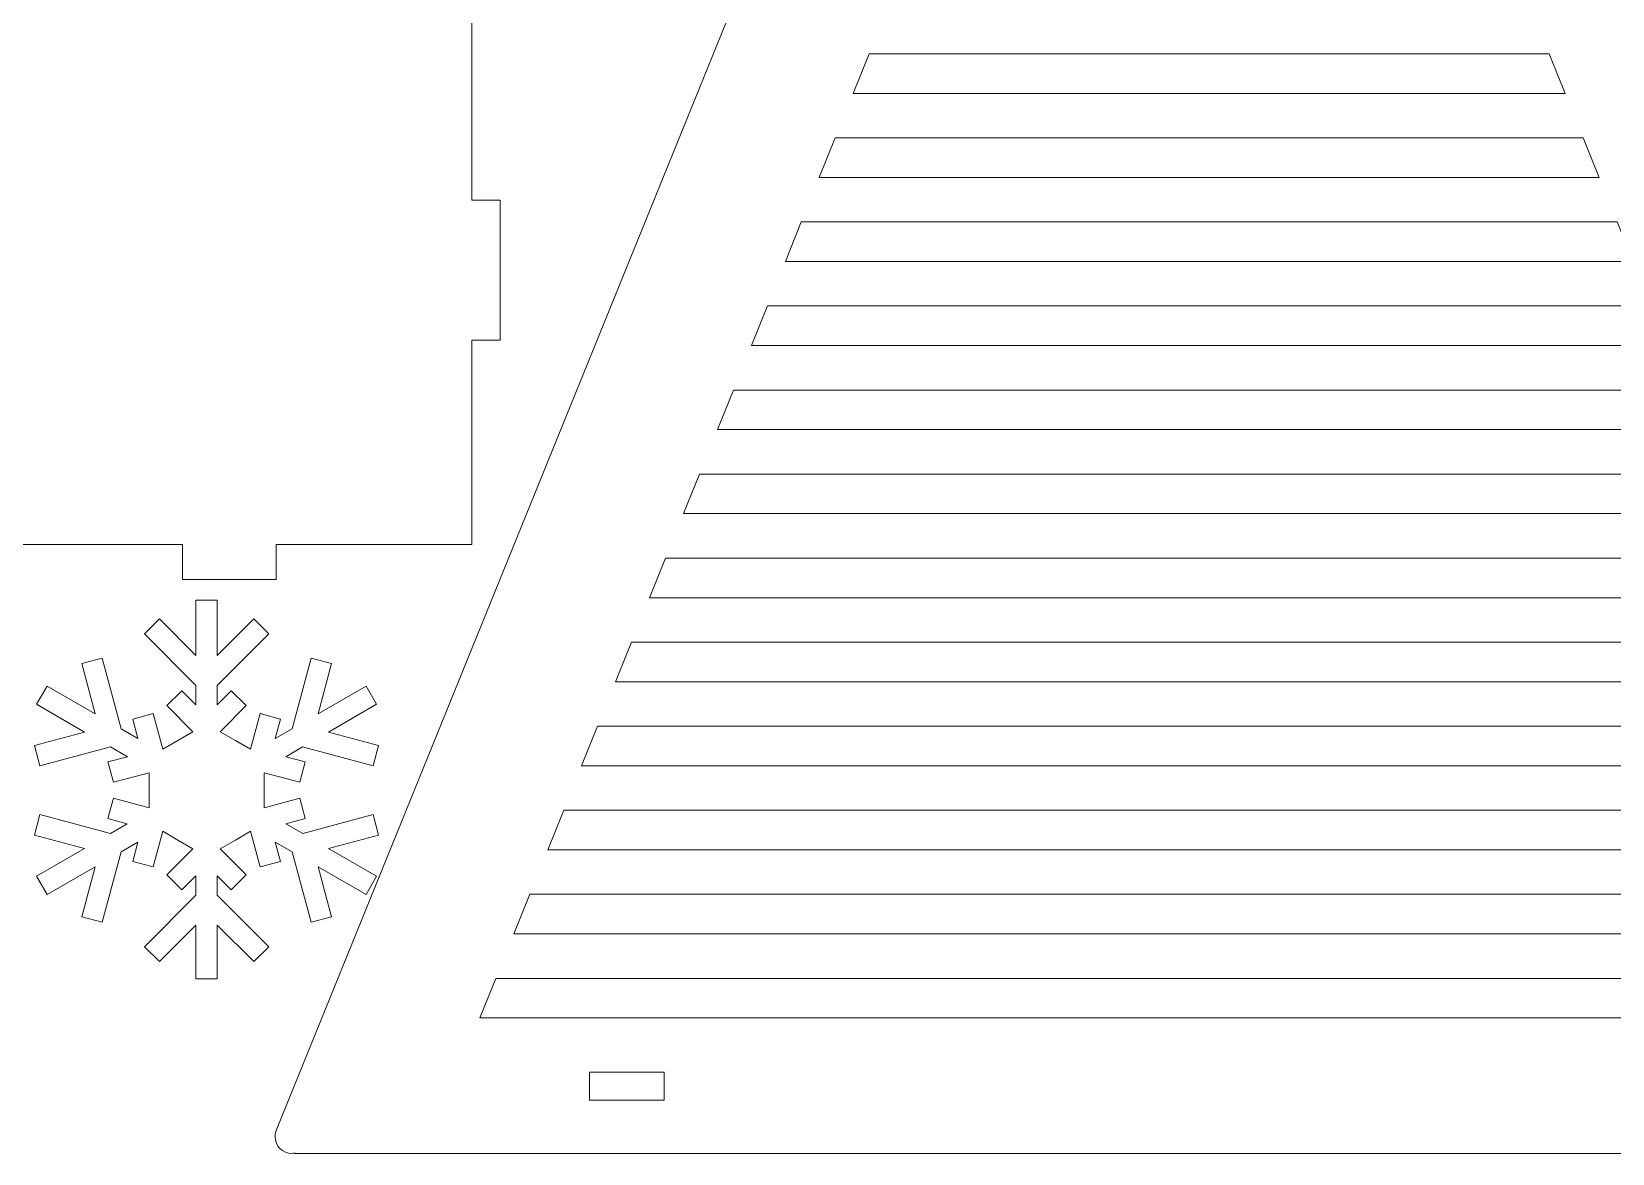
# Model space of a CAD drawing. Header units: centimetres. Extents: x -40.8 to 37.5, y -15.1 to 17.5.
# Drawn here: x -7.97 to 14.58, y -15.06 to 0.95 of the extents above; entities that cross this region are included whole.
import ezdxf

# ---------------------------------------------------------------- set-up
doc = ezdxf.new("R2010")
doc.units = ezdxf.units.CM
doc.header["$MEASUREMENT"] = 0
doc.layers.add('layer 1', color=7, linetype='Continuous')

msp = doc.modelspace()

# ---------------------------------------------------------------- linework, layer by layer
at = {"layer": 'layer 1', "lineweight": 9}
for points, knots in [([(-1.68893, 16.97255), (-1.68893, 16.97255), (-1.68893, 14.07597), (-1.68893, 14.07597), (-1.68893, 14.07597), (-1.68893, 14.07597), (-1.28893, 14.07597), (-1.28893, 14.07597), (-1.28893, 14.07597), (-1.28893, 14.07597), (-1.28893, 12.07597), (-1.28893, 12.07597), (-1.28893, 12.07597), (-1.28893, 12.07597), (-1.68893, 12.07597), (-1.68893, 12.07597), (-1.68893, 12.07597), (-1.68893, 12.07597), (-1.68893, 8.89834), (-1.68893, 8.89834), (-1.68893, 8.89834), (-1.68893, 8.89834), (-1.28893, 8.89834), (-1.28893, 8.89834), (-1.28893, 8.89834), (-1.28893, 8.23167), (-1.28893, 7.56501), (-1.28893, 6.89834), (-1.28893, 6.89834), (-1.28893, 6.89834), (-1.68893, 6.89834), (-1.68893, 6.89834), (-1.68893, 6.89834), (-1.68893, 6.89834), (-1.68893, 3.72073), (-1.68893, 3.72073), (-1.68893, 3.72073), (-1.68893, 3.72073), (-1.28893, 3.72073), (-1.28893, 3.72073), (-1.28893, 3.72073), (-1.28893, 3.05406), (-1.28893, 2.38739), (-1.28893, 1.72073), (-1.28893, 1.72073), (-1.28893, 1.72073), (-1.68893, 1.72073), (-1.68893, 1.72073), (-1.68893, 1.72073), (-1.68893, 1.72073), (-1.68893, -1.4569), (-1.68893, -1.4569), (-1.68893, -1.4569), (-1.68893, -1.4569), (-1.28893, -1.4569), (-1.28893, -1.4569), (-1.28893, -1.4569), (-1.28893, -1.4569), (-1.28893, -3.4569), (-1.28893, -3.4569), (-1.28893, -3.4569), (-1.28893, -3.4569), (-1.68893, -3.4569), (-1.68893, -3.4569), (-1.68893, -3.4569), (-1.68893, -3.4569), (-1.68893, -6.36915), (-1.68893, -6.36915), (-1.68893, -6.36915), (-1.68893, -6.36915), (-4.48227, -6.36915), (-4.48227, -6.36915), (-4.48227, -6.36915), (-4.48227, -6.36915), (-4.48227, -6.87014), (-4.48227, -6.87014), (-4.48227, -6.87014), (-4.48227, -6.87014), (-5.8156, -6.87014), (-5.8156, -6.87014), (-5.8156, -6.87014), (-5.8156, -6.87014), (-5.8156, -6.36915), (-5.8156, -6.36915), (-5.8156, -6.36915), (-5.8156, -6.36915), (-9.56227, -6.36915), (-9.56227, -6.36915), (-9.56227, -6.36915), (-9.56227, -6.36915), (-9.56227, -6.87014), (-9.56227, -6.87014), (-9.56227, -6.87014), (-9.56227, -6.87014), (-10.8956, -6.87014), (-10.8956, -6.87014), (-10.8956, -6.87014), (-10.8956, -6.87014), (-10.8956, -6.36915), (-10.8956, -6.36915), (-10.8956, -6.36915), (-10.8956, -6.36915), (-13.68893, -6.36915), (-13.68893, -6.36915), (-13.68893, -6.36915), (-13.68893, -6.36915), (-13.68893, -3.02422), (-13.68893, -3.02422), (-13.68893, -3.02422), (-13.68893, -3.02422), (-14.09421, -3.02422), (-14.09421, -3.02422), (-14.09421, -3.02422), (-14.3626, -3.01895), (-14.58032, -2.83202), (-14.58032, -2.55534), (-14.58032, -2.55534), (-14.58032, -2.29426), (-14.36287, -2.08262), (-14.0946, -2.08262), (-14.0946, -2.08262), (-14.0946, -2.08262), (-14.09421, -2.08262), (-14.09421, -2.08262), (-14.09421, -2.08262), (-14.09421, -2.08262), (-14.09421, -2.49089), (-14.09421, -2.49089), (-14.09421, -2.49089), (-14.09421, -2.49089), (-13.68893, -2.49089), (-13.68893, -2.49089), (-13.68893, -2.49089), (-13.68893, -2.49089), (-13.68893, 13.61394), (-13.68893, 13.61394), (-13.68893, 13.61394), (-13.68893, 13.61394), (-14.09421, 13.61394), (-14.09421, 13.61394), (-14.09421, 13.61394), (-14.3626, 13.61921), (-14.58032, 13.80614), (-14.58032, 14.08282), (-14.58032, 14.08282), (-14.58032, 14.3439), (-14.36287, 14.55554), (-14.0946, 14.55554), (-14.0946, 14.55554), (-14.0946, 14.55554), (-14.09421, 14.55554), (-14.09421, 14.55554), (-14.09421, 14.55554), (-14.09421, 14.55554), (-14.09421, 14.14727), (-14.09421, 14.14727), (-14.09421, 14.14727), (-14.09421, 14.14727), (-13.68893, 14.14727), (-13.68893, 14.14727), (-13.68893, 14.14727), (-13.68893, 14.14727), (-13.68893, 16.97255), (-13.68893, 16.97255), (-13.68893, 16.97255), (-13.68893, 16.97255), (-10.8956, 16.97255), (-10.8956, 16.97255), (-10.8956, 16.97255), (-10.8956, 16.97255), (-10.8956, 17.48921), (-10.8956, 17.48921), (-10.8956, 17.48921), (-10.8956, 17.48921), (-9.56227, 17.48921), (-9.56227, 17.48921), (-9.56227, 17.48921), (-9.56227, 17.48921), (-9.56227, 16.97255), (-9.56227, 16.97255), (-9.56227, 16.97255), (-9.56227, 16.97255), (-5.8156, 16.97255), (-5.8156, 16.97255), (-5.8156, 16.97255), (-5.8156, 16.97255), (-5.8156, 17.48921), (-5.8156, 17.48921), (-5.8156, 17.48921), (-5.8156, 17.48921), (-4.48227, 17.48921), (-4.48227, 17.48921), (-4.48227, 17.48921), (-4.48227, 17.48921), (-4.48227, 16.97255), (-4.48227, 16.97255), (-4.48227, 16.97255), (-4.48227, 16.97255), (-1.68893, 16.97255), (-1.68893, 16.97255)], [0, 0, 0, 0, 0.01960784, 0.01960784, 0.01960784, 0.01960784, 0.03921569, 0.03921569, 0.03921569, 0.03921569, 0.05882353, 0.05882353, 0.05882353, 0.05882353, 0.07843137, 0.07843137, 0.07843137, 0.07843137, 0.09803922, 0.09803922, 0.09803922, 0.09803922, 0.11764706, 0.11764706, 0.11764706, 0.11764706, 0.1372549, 0.1372549, 0.1372549, 0.1372549, 0.15686275, 0.15686275, 0.15686275, 0.15686275, 0.17647059, 0.17647059, 0.17647059, 0.17647059, 0.19607843, 0.19607843, 0.19607843, 0.19607843, 0.21568627, 0.21568627, 0.21568627, 0.21568627, 0.23529412, 0.23529412, 0.23529412, 0.23529412, 0.25490196, 0.25490196, 0.25490196, 0.25490196, 0.2745098, 0.2745098, 0.2745098, 0.2745098, 0.29411765, 0.29411765, 0.29411765, 0.29411765, 0.31372549, 0.31372549, 0.31372549, 0.31372549, 0.33333333, 0.33333333, 0.33333333, 0.33333333, 0.35294118, 0.35294118, 0.35294118, 0.35294118, 0.37254902, 0.37254902, 0.37254902, 0.37254902, 0.39215686, 0.39215686, 0.39215686, 0.39215686, 0.41176471, 0.41176471, 0.41176471, 0.41176471, 0.43137255, 0.43137255, 0.43137255, 0.43137255, 0.45098039, 0.45098039, 0.45098039, 0.45098039, 0.47058824, 0.47058824, 0.47058824, 0.47058824, 0.49019608, 0.49019608, 0.49019608, 0.49019608, 0.50980392, 0.50980392, 0.50980392, 0.50980392, 0.52941176, 0.52941176, 0.52941176, 0.52941176, 0.54901961, 0.54901961, 0.54901961, 0.54901961, 0.56862745, 0.56862745, 0.56862745, 0.56862745, 0.58823529, 0.58823529, 0.58823529, 0.58823529, 0.60784314, 0.60784314, 0.60784314, 0.60784314, 0.62745098, 0.62745098, 0.62745098, 0.62745098, 0.64705882, 0.64705882, 0.64705882, 0.64705882, 0.66666667, 0.66666667, 0.66666667, 0.66666667, 0.68627451, 0.68627451, 0.68627451, 0.68627451, 0.70588235, 0.70588235, 0.70588235, 0.70588235, 0.7254902, 0.7254902, 0.7254902, 0.7254902, 0.74509804, 0.74509804, 0.74509804, 0.74509804, 0.76470588, 0.76470588, 0.76470588, 0.76470588, 0.78431373, 0.78431373, 0.78431373, 0.78431373, 0.80392157, 0.80392157, 0.80392157, 0.80392157, 0.82352941, 0.82352941, 0.82352941, 0.82352941, 0.84313725, 0.84313725, 0.84313725, 0.84313725, 0.8627451, 0.8627451, 0.8627451, 0.8627451, 0.88235294, 0.88235294, 0.88235294, 0.88235294, 0.90196078, 0.90196078, 0.90196078, 0.90196078, 0.92156863, 0.92156863, 0.92156863, 0.92156863, 0.94117647, 0.94117647, 0.94117647, 0.94117647, 0.96078431, 0.96078431, 0.96078431, 0.96078431, 1, 1, 1, 1]), ([(-4.47041, -14.70945), (-4.47041, -14.70945), (7.45045, 14.66643), (7.45045, 14.66643), (7.45045, 14.66643), (7.67459, 15.21879), (8.22295, 15.61554), (8.83674, 15.60859), (8.83674, 15.60859), (9.45054, 15.61554), (9.99889, 15.21878), (10.22304, 14.66643), (10.22304, 14.66643), (10.22304, 14.66643), (22.14816, -14.71997), (22.14816, -14.71997), (22.14816, -14.71997), (22.14816, -14.71997), (22.14737, -14.72037), (22.14737, -14.72037), (22.14737, -14.72037), (22.16133, -14.75054), (22.16911, -14.78411), (22.16911, -14.81947), (22.16911, -14.81947), (22.16911, -14.95099), (22.06158, -15.05761), (21.92892, -15.05761), (21.92892, -15.05761), (21.92497, -15.05761), (21.92104, -15.05751), (21.91714, -15.05733), (21.91714, -15.05733), (21.91714, -15.05733), (21.9172, -15.05803), (21.9172, -15.05803), (21.9172, -15.05803), (21.9172, -15.05803), (-4.21213, -15.05803), (-4.21213, -15.05803), (-4.21213, -15.05803), (-4.21213, -15.05803), (-4.21431, -15.05378), (-4.21431, -15.05378), (-4.21431, -15.05378), (-4.22829, -15.05629), (-4.24268, -15.05761), (-4.25738, -15.05761), (-4.25738, -15.05761), (-4.39002, -15.05761), (-4.49755, -14.95099), (-4.49755, -14.81947), (-4.49755, -14.81947), (-4.49755, -14.77978), (-4.48775, -14.74235), (-4.47041, -14.70945)], [0, 0, 0, 0, 0.06666667, 0.06666667, 0.06666667, 0.06666667, 0.13333333, 0.13333333, 0.13333333, 0.13333333, 0.2, 0.2, 0.2, 0.2, 0.26666667, 0.26666667, 0.26666667, 0.26666667, 0.33333333, 0.33333333, 0.33333333, 0.33333333, 0.4, 0.4, 0.4, 0.4, 0.46666667, 0.46666667, 0.46666667, 0.46666667, 0.53333333, 0.53333333, 0.53333333, 0.53333333, 0.6, 0.6, 0.6, 0.6, 0.66666667, 0.66666667, 0.66666667, 0.66666667, 0.73333333, 0.73333333, 0.73333333, 0.73333333, 0.8, 0.8, 0.8, 0.8, 0.86666667, 0.86666667, 0.86666667, 0.86666667, 1, 1, 1, 1]), ([(3.97632, 0.62898), (3.97632, 0.62898), (13.67371, 0.62898), (13.67371, 0.62898), (13.67371, 0.62898), (13.67371, 0.62898), (13.90163, 0.06454), (13.90163, 0.06454), (13.90163, 0.06454), (13.90163, 0.06454), (3.7484, 0.06454), (3.7484, 0.06454), (3.7484, 0.06454), (3.7484, 0.06454), (3.97632, 0.62898), (3.97632, 0.62898)], [0, 0, 0, 0, 0.2, 0.2, 0.2, 0.2, 0.4, 0.4, 0.4, 0.4, 0.6, 0.6, 0.6, 0.6, 1, 1, 1, 1]), ([(3.49215, -0.57009), (3.49215, -0.57009), (14.15788, -0.57009), (14.15788, -0.57009), (14.15788, -0.57009), (14.15788, -0.57009), (14.3858, -1.13453), (14.3858, -1.13453), (14.3858, -1.13453), (14.3858, -1.13453), (3.26423, -1.13453), (3.26423, -1.13453), (3.26423, -1.13453), (3.26423, -1.13453), (3.49215, -0.57009), (3.49215, -0.57009)], [0, 0, 0, 0, 0.2, 0.2, 0.2, 0.2, 0.4, 0.4, 0.4, 0.4, 0.6, 0.6, 0.6, 0.6, 1, 1, 1, 1]), ([(3.00797, -1.76915), (3.00797, -1.76915), (14.64207, -1.76915), (14.64207, -1.76915), (14.64207, -1.76915), (14.64207, -1.76915), (14.86999, -2.33359), (14.86999, -2.33359), (14.86999, -2.33359), (14.86999, -2.33359), (2.78005, -2.33359), (2.78005, -2.33359), (2.78005, -2.33359), (2.78005, -2.33359), (3.00797, -1.76915), (3.00797, -1.76915)], [0, 0, 0, 0, 0.2, 0.2, 0.2, 0.2, 0.4, 0.4, 0.4, 0.4, 0.6, 0.6, 0.6, 0.6, 1, 1, 1, 1]), ([(2.52379, -2.96822), (2.52379, -2.96822), (15.12624, -2.96822), (15.12624, -2.96822), (15.12624, -2.96822), (15.12624, -2.96822), (15.35416, -3.53266), (15.35416, -3.53266), (15.35416, -3.53266), (15.35416, -3.53266), (2.29587, -3.53266), (2.29587, -3.53266), (2.29587, -3.53266), (2.29587, -3.53266), (2.52379, -2.96822), (2.52379, -2.96822)], [0, 0, 0, 0, 0.2, 0.2, 0.2, 0.2, 0.4, 0.4, 0.4, 0.4, 0.6, 0.6, 0.6, 0.6, 1, 1, 1, 1]), ([(2.03961, -4.1673), (2.03961, -4.1673), (15.61043, -4.1673), (15.61043, -4.1673), (15.61043, -4.1673), (15.61043, -4.1673), (15.83835, -4.73174), (15.83835, -4.73174), (15.83835, -4.73174), (15.83835, -4.73174), (1.81169, -4.73174), (1.81169, -4.73174), (1.81169, -4.73174), (1.81169, -4.73174), (2.03961, -4.1673), (2.03961, -4.1673)], [0, 0, 0, 0, 0.2, 0.2, 0.2, 0.2, 0.4, 0.4, 0.4, 0.4, 0.6, 0.6, 0.6, 0.6, 1, 1, 1, 1]), ([(1.55543, -5.36637), (1.55543, -5.36637), (16.0946, -5.36637), (16.0946, -5.36637), (16.0946, -5.36637), (16.0946, -5.36637), (16.32252, -5.93081), (16.32252, -5.93081), (16.32252, -5.93081), (16.32252, -5.93081), (1.32751, -5.93081), (1.32751, -5.93081), (1.32751, -5.93081), (1.32751, -5.93081), (1.55543, -5.36637), (1.55543, -5.36637)], [0, 0, 0, 0, 0.2, 0.2, 0.2, 0.2, 0.4, 0.4, 0.4, 0.4, 0.6, 0.6, 0.6, 0.6, 1, 1, 1, 1]), ([(1.07125, -6.56543), (1.07125, -6.56543), (16.57877, -6.56543), (16.57877, -6.56543), (16.57877, -6.56543), (16.57877, -6.56543), (16.80669, -7.12987), (16.80669, -7.12987), (16.80669, -7.12987), (16.80669, -7.12987), (0.84333, -7.12987), (0.84333, -7.12987), (0.84333, -7.12987), (0.84333, -7.12987), (1.07125, -6.56543), (1.07125, -6.56543)], [0, 0, 0, 0, 0.2, 0.2, 0.2, 0.2, 0.4, 0.4, 0.4, 0.4, 0.6, 0.6, 0.6, 0.6, 1, 1, 1, 1]), ([(0.58708, -7.7645), (0.58708, -7.7645), (17.06296, -7.7645), (17.06296, -7.7645), (17.06296, -7.7645), (17.06296, -7.7645), (17.29088, -8.32894), (17.29088, -8.32894), (17.29088, -8.32894), (17.29088, -8.32894), (0.35916, -8.32894), (0.35916, -8.32894), (0.35916, -8.32894), (0.35916, -8.32894), (0.58708, -7.7645), (0.58708, -7.7645)], [0, 0, 0, 0, 0.2, 0.2, 0.2, 0.2, 0.4, 0.4, 0.4, 0.4, 0.6, 0.6, 0.6, 0.6, 1, 1, 1, 1]), ([(0.10289, -8.96357), (0.10289, -8.96357), (17.54713, -8.96357), (17.54713, -8.96357), (17.54713, -8.96357), (17.54713, -8.96357), (17.77505, -9.52801), (17.77505, -9.52801), (17.77505, -9.52801), (17.77505, -9.52801), (-0.12503, -9.52801), (-0.12503, -9.52801), (-0.12503, -9.52801), (-0.12503, -9.52801), (0.10289, -8.96357), (0.10289, -8.96357)], [0, 0, 0, 0, 0.2, 0.2, 0.2, 0.2, 0.4, 0.4, 0.4, 0.4, 0.6, 0.6, 0.6, 0.6, 1, 1, 1, 1]), ([(-0.38129, -10.16265), (-0.38129, -10.16265), (18.03132, -10.16265), (18.03132, -10.16265), (18.03132, -10.16265), (18.03132, -10.16265), (18.25924, -10.72709), (18.25924, -10.72709), (18.25924, -10.72709), (18.25924, -10.72709), (-0.6092, -10.72709), (-0.6092, -10.72709), (-0.6092, -10.72709), (-0.6092, -10.72709), (-0.38129, -10.16265), (-0.38129, -10.16265)], [0, 0, 0, 0, 0.2, 0.2, 0.2, 0.2, 0.4, 0.4, 0.4, 0.4, 0.6, 0.6, 0.6, 0.6, 1, 1, 1, 1]), ([(-0.86547, -11.36171), (-0.86547, -11.36171), (18.51549, -11.36171), (18.51549, -11.36171), (18.51549, -11.36171), (18.51549, -11.36171), (18.74341, -11.92615), (18.74341, -11.92615), (18.74341, -11.92615), (18.74341, -11.92615), (-1.09339, -11.92615), (-1.09339, -11.92615), (-1.09339, -11.92615), (-1.09339, -11.92615), (-0.86547, -11.36171), (-0.86547, -11.36171)], [0, 0, 0, 0, 0.2, 0.2, 0.2, 0.2, 0.4, 0.4, 0.4, 0.4, 0.6, 0.6, 0.6, 0.6, 1, 1, 1, 1]), ([(-1.34964, -12.56078), (-1.34964, -12.56078), (18.99967, -12.56078), (18.99967, -12.56078), (18.99967, -12.56078), (18.99967, -12.56078), (19.22759, -13.12522), (19.22759, -13.12522), (19.22759, -13.12522), (19.22759, -13.12522), (-1.57756, -13.12522), (-1.57756, -13.12522), (-1.57756, -13.12522), (-1.57756, -13.12522), (-1.34964, -12.56078), (-1.34964, -12.56078)], [0, 0, 0, 0, 0.2, 0.2, 0.2, 0.2, 0.4, 0.4, 0.4, 0.4, 0.6, 0.6, 0.6, 0.6, 1, 1, 1, 1]), ([(-0.01389, -13.89882), (-0.01389, -13.89882), (1.05277, -13.89882), (1.05277, -13.89882), (1.05277, -13.89882), (1.05277, -13.89882), (1.05277, -14.29882), (1.05277, -14.29882), (1.05277, -14.29882), (1.05277, -14.29882), (-0.01389, -14.29882), (-0.01389, -14.29882), (-0.01389, -14.29882), (-0.01389, -14.29882), (-0.01389, -13.89882), (-0.01389, -13.89882)], [0, 0, 0, 0, 0.2, 0.2, 0.2, 0.2, 0.4, 0.4, 0.4, 0.4, 0.6, 0.6, 0.6, 0.6, 1, 1, 1, 1])]:
    msp.add_open_spline(points, degree=3, knots=knots, dxfattribs=at)
at = {"layer": 'layer 1', "color": 250, "lineweight": 9}
for points, knots in [([(37.49486, 15.28354), (37.49486, 15.28354), (25.574, -14.09234), (25.574, -14.09234), (25.574, -14.09234), (25.34985, -14.6447), (24.80149, -15.04145), (24.1877, -15.0345), (24.1877, -15.0345), (23.5739, -15.04145), (23.02555, -14.64469), (22.8014, -14.09234), (22.8014, -14.09234), (22.8014, -14.09234), (10.87628, 15.29406), (10.87628, 15.29406), (10.87628, 15.29406), (10.87628, 15.29406), (10.87707, 15.29446), (10.87707, 15.29446), (10.87707, 15.29446), (10.86311, 15.32463), (10.85533, 15.35821), (10.85533, 15.39357), (10.85533, 15.39357), (10.85533, 15.52509), (10.96286, 15.6317), (11.09552, 15.6317), (11.09552, 15.6317), (11.09947, 15.6317), (11.1034, 15.63161), (11.1073, 15.63142), (11.1073, 15.63142), (11.1073, 15.63142), (11.10725, 15.63213), (11.10725, 15.63213), (11.10725, 15.63213), (11.10725, 15.63213), (37.23658, 15.63213), (37.23658, 15.63213), (37.23658, 15.63213), (37.23658, 15.63213), (37.23875, 15.62787), (37.23875, 15.62787), (37.23875, 15.62787), (37.25273, 15.63038), (37.26712, 15.6317), (37.28182, 15.6317), (37.28182, 15.6317), (37.41446, 15.6317), (37.522, 15.52509), (37.522, 15.39357), (37.522, 15.39357), (37.522, 15.35387), (37.51219, 15.31645), (37.49486, 15.28354)], [0, 0, 0, 0, 0.06666667, 0.06666667, 0.06666667, 0.06666667, 0.13333333, 0.13333333, 0.13333333, 0.13333333, 0.2, 0.2, 0.2, 0.2, 0.26666667, 0.26666667, 0.26666667, 0.26666667, 0.33333333, 0.33333333, 0.33333333, 0.33333333, 0.4, 0.4, 0.4, 0.4, 0.46666667, 0.46666667, 0.46666667, 0.46666667, 0.53333333, 0.53333333, 0.53333333, 0.53333333, 0.6, 0.6, 0.6, 0.6, 0.66666667, 0.66666667, 0.66666667, 0.66666667, 0.73333333, 0.73333333, 0.73333333, 0.73333333, 0.8, 0.8, 0.8, 0.8, 0.86666667, 0.86666667, 0.86666667, 0.86666667, 1, 1, 1, 1]), ([(-5.32325, -12.56705), (-5.32325, -12.56705), (-5.62528, -12.56705), (-5.62528, -12.56705), (-5.62528, -12.56705), (-5.62528, -12.56705), (-5.62528, -11.79981), (-5.62528, -11.79981), (-5.62528, -11.79981), (-5.62528, -11.79981), (-6.14784, -12.32243), (-6.14784, -12.32243), (-6.14784, -12.32243), (-6.14784, -12.32243), (-6.36135, -12.10889), (-6.36135, -12.10889), (-6.36135, -12.10889), (-6.36135, -12.10889), (-5.62528, -11.37284), (-5.62528, -11.37284), (-5.62528, -11.37284), (-5.62528, -11.37284), (-5.62528, -11.09583), (-5.62528, -11.09583), (-5.62528, -11.09583), (-5.62528, -11.09583), (-5.82697, -11.29753), (-5.82697, -11.29753), (-5.82697, -11.29753), (-5.82697, -11.29753), (-6.04049, -11.08404), (-6.04049, -11.08404), (-6.04049, -11.08404), (-6.04049, -11.08404), (-5.66831, -10.71182), (-5.66831, -10.71182), (-5.66831, -10.71182), (-5.66831, -10.71182), (-5.88449, -10.58701), (-5.88449, -10.58701), (-5.88449, -10.58701), (-5.88449, -10.58701), (-6.1004, -10.4624), (-6.1004, -10.4624), (-6.1004, -10.4624), (-6.1004, -10.4624), (-6.23658, -10.97073), (-6.23658, -10.97073), (-6.23658, -10.97073), (-6.23658, -10.97073), (-6.52794, -10.89285), (-6.52794, -10.89285), (-6.52794, -10.89285), (-6.52794, -10.89285), (-6.4539, -10.61657), (-6.4539, -10.61657), (-6.4539, -10.61657), (-6.4539, -10.61657), (-6.69422, -10.75537), (-6.69422, -10.75537), (-6.69422, -10.75537), (-6.69422, -10.75537), (-6.96372, -11.76105), (-6.96372, -11.76105), (-6.96372, -11.76105), (-6.96372, -11.76105), (-7.25511, -11.6832), (-7.25511, -11.6832), (-7.25511, -11.6832), (-7.25511, -11.6832), (-7.06362, -10.96863), (-7.06362, -10.96863), (-7.06362, -10.96863), (-7.06362, -10.96863), (-7.74885, -11.36424), (-7.74885, -11.36424), (-7.74885, -11.36424), (-7.74885, -11.36424), (-7.89986, -11.10353), (-7.89986, -11.10353), (-7.89986, -11.10353), (-7.89986, -11.10353), (-7.21422, -10.70768), (-7.21422, -10.70768), (-7.21422, -10.70768), (-7.21422, -10.70768), (-7.92869, -10.51627), (-7.92869, -10.51627), (-7.92869, -10.51627), (-7.92869, -10.51627), (-7.85081, -10.22491), (-7.85081, -10.22491), (-7.85081, -10.22491), (-7.85081, -10.22491), (-6.84488, -10.49441), (-6.84488, -10.49441), (-6.84488, -10.49441), (-6.84488, -10.49441), (-6.6045, -10.35565), (-6.6045, -10.35565), (-6.6045, -10.35565), (-6.6045, -10.35565), (-6.88062, -10.28169), (-6.88062, -10.28169), (-6.88062, -10.28169), (-6.88062, -10.28169), (-6.8028, -9.99033), (-6.8028, -9.99033), (-6.8028, -9.99033), (-6.8028, -9.99033), (-6.29464, -10.12646), (-6.29464, -10.12646), (-6.29464, -10.12646), (-6.29464, -10.12646), (-6.29464, -9.87702), (-6.29464, -9.87702), (-6.29464, -9.87702), (-6.29464, -9.87702), (-6.29464, -9.62763), (-6.29464, -9.62763), (-6.29464, -9.62763), (-6.29464, -9.62763), (-6.8028, -9.76378), (-6.8028, -9.76378), (-6.8028, -9.76378), (-6.8028, -9.76378), (-6.88062, -9.47245), (-6.88062, -9.47245), (-6.88062, -9.47245), (-6.88062, -9.47245), (-6.60415, -9.3983), (-6.60415, -9.3983), (-6.60415, -9.3983), (-6.60415, -9.3983), (-6.84453, -9.25959), (-6.84453, -9.25959), (-6.84453, -9.25959), (-6.84453, -9.25959), (-7.85081, -9.5292), (-7.85081, -9.5292), (-7.85081, -9.5292), (-7.85081, -9.5292), (-7.92869, -9.23784), (-7.92869, -9.23784), (-7.92869, -9.23784), (-7.92869, -9.23784), (-7.21384, -9.04633), (-7.21384, -9.04633), (-7.21384, -9.04633), (-7.21384, -9.04633), (-7.89929, -8.65061), (-7.89929, -8.65061), (-7.89929, -8.65061), (-7.89929, -8.65061), (-7.7495, -8.38984), (-7.7495, -8.38984), (-7.7495, -8.38984), (-7.7495, -8.38984), (-7.06351, -8.78594), (-7.06351, -8.78594), (-7.06351, -8.78594), (-7.06351, -8.78594), (-7.25511, -8.07086), (-7.25511, -8.07086), (-7.25511, -8.07086), (-7.25511, -8.07086), (-6.96372, -7.99303), (-6.96372, -7.99303), (-6.96372, -7.99303), (-6.96372, -7.99303), (-6.69411, -8.99918), (-6.69411, -8.99918), (-6.69411, -8.99918), (-6.69411, -8.99918), (-6.45379, -9.13792), (-6.45379, -9.13792), (-6.45379, -9.13792), (-6.45379, -9.13792), (-6.52794, -8.86118), (-6.52794, -8.86118), (-6.52794, -8.86118), (-6.52794, -8.86118), (-6.23658, -8.78336), (-6.23658, -8.78336), (-6.23658, -8.78336), (-6.23658, -8.78336), (-6.10042, -9.29168), (-6.10042, -9.29168), (-6.10042, -9.29168), (-6.10042, -9.29168), (-5.88449, -9.16705), (-5.88449, -9.16705), (-5.88449, -9.16705), (-5.88449, -9.16705), (-5.66831, -9.04224), (-5.66831, -9.04224), (-5.66831, -9.04224), (-5.66831, -9.04224), (-6.04049, -8.67007), (-6.04049, -8.67007), (-6.04049, -8.67007), (-6.04049, -8.67007), (-5.82697, -8.45656), (-5.82697, -8.45656), (-5.82697, -8.45656), (-5.82697, -8.45656), (-5.62528, -8.65834), (-5.62528, -8.65834), (-5.62528, -8.65834), (-5.62528, -8.65834), (-5.62528, -8.38124), (-5.62528, -8.38124), (-5.62528, -8.38124), (-5.62528, -8.38124), (-6.36135, -7.64522), (-6.36135, -7.64522), (-6.36135, -7.64522), (-6.36135, -7.64522), (-6.14784, -7.43168), (-6.14784, -7.43168), (-6.14784, -7.43168), (-6.14784, -7.43168), (-5.62528, -7.95422), (-5.62528, -7.95422), (-5.62528, -7.95422), (-5.62528, -7.95422), (-5.62528, -7.16338), (-5.62528, -7.16338), (-5.62528, -7.16338), (-5.62528, -7.16338), (-5.32325, -7.16338), (-5.32325, -7.16338), (-5.32325, -7.16338), (-5.32325, -7.16338), (-5.32325, -7.95422), (-5.32325, -7.95422), (-5.32325, -7.95422), (-5.32325, -7.95422), (-4.80071, -7.43168), (-4.80071, -7.43168), (-4.80071, -7.43168), (-4.80071, -7.43168), (-4.5872, -7.64522), (-4.5872, -7.64522), (-4.5872, -7.64522), (-4.5872, -7.64522), (-5.32325, -8.38124), (-5.32325, -8.38124), (-5.32325, -8.38124), (-5.32325, -8.38124), (-5.32325, -8.65834), (-5.32325, -8.65834), (-5.32325, -8.65834), (-5.32325, -8.65834), (-5.12158, -8.45656), (-5.12158, -8.45656), (-5.12158, -8.45656), (-5.12158, -8.45656), (-4.90807, -8.67007), (-4.90807, -8.67007), (-4.90807, -8.67007), (-4.90807, -8.67007), (-5.28021, -9.04224), (-5.28021, -9.04224), (-5.28021, -9.04224), (-5.28021, -9.04224), (-5.06409, -9.16705), (-5.06409, -9.16705), (-5.06409, -9.16705), (-5.06409, -9.16705), (-4.84821, -9.29168), (-4.84821, -9.29168), (-4.84821, -9.29168), (-4.84821, -9.29168), (-4.71195, -8.78336), (-4.71195, -8.78336), (-4.71195, -8.78336), (-4.71195, -8.78336), (-4.42062, -8.86118), (-4.42062, -8.86118), (-4.42062, -8.86118), (-4.42062, -8.86118), (-4.49479, -9.13792), (-4.49479, -9.13792), (-4.49479, -9.13792), (-4.49479, -9.13792), (-4.25439, -8.99918), (-4.25439, -8.99918), (-4.25439, -8.99918), (-4.25439, -8.99918), (-3.98483, -7.99303), (-3.98483, -7.99303), (-3.98483, -7.99303), (-3.98483, -7.99303), (-3.69344, -8.07086), (-3.69344, -8.07086), (-3.69344, -8.07086), (-3.69344, -8.07086), (-3.88507, -8.78594), (-3.88507, -8.78594), (-3.88507, -8.78594), (-3.88507, -8.78594), (-3.19908, -8.38984), (-3.19908, -8.38984), (-3.19908, -8.38984), (-3.19908, -8.38984), (-3.04929, -8.65061), (-3.04929, -8.65061), (-3.04929, -8.65061), (-3.04929, -8.65061), (-3.73471, -9.04633), (-3.73471, -9.04633), (-3.73471, -9.04633), (-3.73471, -9.04633), (-3.01989, -9.23784), (-3.01989, -9.23784), (-3.01989, -9.23784), (-3.01989, -9.23784), (-3.09774, -9.5292), (-3.09774, -9.5292), (-3.09774, -9.5292), (-3.09774, -9.5292), (-4.10405, -9.25959), (-4.10405, -9.25959), (-4.10405, -9.25959), (-4.10405, -9.25959), (-4.34437, -9.3983), (-4.34437, -9.3983), (-4.34437, -9.3983), (-4.34437, -9.3983), (-4.06793, -9.47245), (-4.06793, -9.47245), (-4.06793, -9.47245), (-4.06793, -9.47245), (-4.14578, -9.76378), (-4.14578, -9.76378), (-4.14578, -9.76378), (-4.14578, -9.76378), (-4.65389, -9.62763), (-4.65389, -9.62763), (-4.65389, -9.62763), (-4.65389, -9.62763), (-4.65389, -9.87702), (-4.65389, -9.87702), (-4.65389, -9.87702), (-4.65389, -9.87702), (-4.65389, -10.12646), (-4.65389, -10.12646), (-4.65389, -10.12646), (-4.65389, -10.12646), (-4.14578, -9.99033), (-4.14578, -9.99033), (-4.14578, -9.99033), (-4.14578, -9.99033), (-4.06793, -10.28169), (-4.06793, -10.28169), (-4.06793, -10.28169), (-4.06793, -10.28169), (-4.34405, -10.35565), (-4.34405, -10.35565), (-4.34405, -10.35565), (-4.34405, -10.35565), (-4.10367, -10.49441), (-4.10367, -10.49441), (-4.10367, -10.49441), (-4.10367, -10.49441), (-3.09777, -10.22491), (-3.09777, -10.22491), (-3.09777, -10.22491), (-3.09777, -10.22491), (-3.01989, -10.51627), (-3.01989, -10.51627), (-3.01989, -10.51627), (-3.01989, -10.51627), (-3.73436, -10.70768), (-3.73436, -10.70768), (-3.73436, -10.70768), (-3.73436, -10.70768), (-3.04872, -11.10353), (-3.04872, -11.10353), (-3.04872, -11.10353), (-3.04872, -11.10353), (-3.19971, -11.36424), (-3.19971, -11.36424), (-3.19971, -11.36424), (-3.19971, -11.36424), (-3.88493, -10.96863), (-3.88493, -10.96863), (-3.88493, -10.96863), (-3.88493, -10.96863), (-3.69344, -11.6832), (-3.69344, -11.6832), (-3.69344, -11.6832), (-3.69344, -11.6832), (-3.98483, -11.76105), (-3.98483, -11.76105), (-3.98483, -11.76105), (-3.98483, -11.76105), (-4.2543, -10.75537), (-4.2543, -10.75537), (-4.2543, -10.75537), (-4.2543, -10.75537), (-4.49465, -10.61657), (-4.49465, -10.61657), (-4.49465, -10.61657), (-4.49465, -10.61657), (-4.42062, -10.89285), (-4.42062, -10.89285), (-4.42062, -10.89285), (-4.42062, -10.89285), (-4.71195, -10.97073), (-4.71195, -10.97073), (-4.71195, -10.97073), (-4.71195, -10.97073), (-4.84821, -10.4624), (-4.84821, -10.4624), (-4.84821, -10.4624), (-4.84821, -10.4624), (-5.06409, -10.58701), (-5.06409, -10.58701), (-5.06409, -10.58701), (-5.06409, -10.58701), (-5.28021, -10.71182), (-5.28021, -10.71182), (-5.28021, -10.71182), (-5.28021, -10.71182), (-4.90807, -11.08404), (-4.90807, -11.08404), (-4.90807, -11.08404), (-4.90807, -11.08404), (-5.12158, -11.29753), (-5.12158, -11.29753), (-5.12158, -11.29753), (-5.12158, -11.29753), (-5.32325, -11.09583), (-5.32325, -11.09583), (-5.32325, -11.09583), (-5.32325, -11.09583), (-5.32325, -11.37284), (-5.32325, -11.37284), (-5.32325, -11.37284), (-5.32325, -11.37284), (-4.5872, -12.10889), (-4.5872, -12.10889), (-4.5872, -12.10889), (-4.5872, -12.10889), (-4.80071, -12.32243), (-4.80071, -12.32243), (-4.80071, -12.32243), (-4.80071, -12.32243), (-5.32325, -11.79981), (-5.32325, -11.79981), (-5.32325, -11.79981), (-5.32325, -11.79981), (-5.32325, -12.56705), (-5.32325, -12.56705)], [0, 0, 0, 0, 0.00869565, 0.00869565, 0.00869565, 0.00869565, 0.0173913, 0.0173913, 0.0173913, 0.0173913, 0.02608696, 0.02608696, 0.02608696, 0.02608696, 0.03478261, 0.03478261, 0.03478261, 0.03478261, 0.04347826, 0.04347826, 0.04347826, 0.04347826, 0.05217391, 0.05217391, 0.05217391, 0.05217391, 0.06086957, 0.06086957, 0.06086957, 0.06086957, 0.06956522, 0.06956522, 0.06956522, 0.06956522, 0.07826087, 0.07826087, 0.07826087, 0.07826087, 0.08695652, 0.08695652, 0.08695652, 0.08695652, 0.09565217, 0.09565217, 0.09565217, 0.09565217, 0.10434783, 0.10434783, 0.10434783, 0.10434783, 0.11304348, 0.11304348, 0.11304348, 0.11304348, 0.12173913, 0.12173913, 0.12173913, 0.12173913, 0.13043478, 0.13043478, 0.13043478, 0.13043478, 0.13913043, 0.13913043, 0.13913043, 0.13913043, 0.14782609, 0.14782609, 0.14782609, 0.14782609, 0.15652174, 0.15652174, 0.15652174, 0.15652174, 0.16521739, 0.16521739, 0.16521739, 0.16521739, 0.17391304, 0.17391304, 0.17391304, 0.17391304, 0.1826087, 0.1826087, 0.1826087, 0.1826087, 0.19130435, 0.19130435, 0.19130435, 0.19130435, 0.2, 0.2, 0.2, 0.2, 0.20869565, 0.20869565, 0.20869565, 0.20869565, 0.2173913, 0.2173913, 0.2173913, 0.2173913, 0.22608696, 0.22608696, 0.22608696, 0.22608696, 0.23478261, 0.23478261, 0.23478261, 0.23478261, 0.24347826, 0.24347826, 0.24347826, 0.24347826, 0.25217391, 0.25217391, 0.25217391, 0.25217391, 0.26086957, 0.26086957, 0.26086957, 0.26086957, 0.26956522, 0.26956522, 0.26956522, 0.26956522, 0.27826087, 0.27826087, 0.27826087, 0.27826087, 0.28695652, 0.28695652, 0.28695652, 0.28695652, 0.29565217, 0.29565217, 0.29565217, 0.29565217, 0.30434783, 0.30434783, 0.30434783, 0.30434783, 0.31304348, 0.31304348, 0.31304348, 0.31304348, 0.32173913, 0.32173913, 0.32173913, 0.32173913, 0.33043478, 0.33043478, 0.33043478, 0.33043478, 0.33913043, 0.33913043, 0.33913043, 0.33913043, 0.34782609, 0.34782609, 0.34782609, 0.34782609, 0.35652174, 0.35652174, 0.35652174, 0.35652174, 0.36521739, 0.36521739, 0.36521739, 0.36521739, 0.37391304, 0.37391304, 0.37391304, 0.37391304, 0.3826087, 0.3826087, 0.3826087, 0.3826087, 0.39130435, 0.39130435, 0.39130435, 0.39130435, 0.4, 0.4, 0.4, 0.4, 0.40869565, 0.40869565, 0.40869565, 0.40869565, 0.4173913, 0.4173913, 0.4173913, 0.4173913, 0.42608696, 0.42608696, 0.42608696, 0.42608696, 0.43478261, 0.43478261, 0.43478261, 0.43478261, 0.44347826, 0.44347826, 0.44347826, 0.44347826, 0.45217391, 0.45217391, 0.45217391, 0.45217391, 0.46086957, 0.46086957, 0.46086957, 0.46086957, 0.46956522, 0.46956522, 0.46956522, 0.46956522, 0.47826087, 0.47826087, 0.47826087, 0.47826087, 0.48695652, 0.48695652, 0.48695652, 0.48695652, 0.49565217, 0.49565217, 0.49565217, 0.49565217, 0.50434783, 0.50434783, 0.50434783, 0.50434783, 0.51304348, 0.51304348, 0.51304348, 0.51304348, 0.52173913, 0.52173913, 0.52173913, 0.52173913, 0.53043478, 0.53043478, 0.53043478, 0.53043478, 0.53913043, 0.53913043, 0.53913043, 0.53913043, 0.54782609, 0.54782609, 0.54782609, 0.54782609, 0.55652174, 0.55652174, 0.55652174, 0.55652174, 0.56521739, 0.56521739, 0.56521739, 0.56521739, 0.57391304, 0.57391304, 0.57391304, 0.57391304, 0.5826087, 0.5826087, 0.5826087, 0.5826087, 0.59130435, 0.59130435, 0.59130435, 0.59130435, 0.6, 0.6, 0.6, 0.6, 0.60869565, 0.60869565, 0.60869565, 0.60869565, 0.6173913, 0.6173913, 0.6173913, 0.6173913, 0.62608696, 0.62608696, 0.62608696, 0.62608696, 0.63478261, 0.63478261, 0.63478261, 0.63478261, 0.64347826, 0.64347826, 0.64347826, 0.64347826, 0.65217391, 0.65217391, 0.65217391, 0.65217391, 0.66086957, 0.66086957, 0.66086957, 0.66086957, 0.66956522, 0.66956522, 0.66956522, 0.66956522, 0.67826087, 0.67826087, 0.67826087, 0.67826087, 0.68695652, 0.68695652, 0.68695652, 0.68695652, 0.69565217, 0.69565217, 0.69565217, 0.69565217, 0.70434783, 0.70434783, 0.70434783, 0.70434783, 0.71304348, 0.71304348, 0.71304348, 0.71304348, 0.72173913, 0.72173913, 0.72173913, 0.72173913, 0.73043478, 0.73043478, 0.73043478, 0.73043478, 0.73913043, 0.73913043, 0.73913043, 0.73913043, 0.74782609, 0.74782609, 0.74782609, 0.74782609, 0.75652174, 0.75652174, 0.75652174, 0.75652174, 0.76521739, 0.76521739, 0.76521739, 0.76521739, 0.77391304, 0.77391304, 0.77391304, 0.77391304, 0.7826087, 0.7826087, 0.7826087, 0.7826087, 0.79130435, 0.79130435, 0.79130435, 0.79130435, 0.8, 0.8, 0.8, 0.8, 0.80869565, 0.80869565, 0.80869565, 0.80869565, 0.8173913, 0.8173913, 0.8173913, 0.8173913, 0.82608696, 0.82608696, 0.82608696, 0.82608696, 0.83478261, 0.83478261, 0.83478261, 0.83478261, 0.84347826, 0.84347826, 0.84347826, 0.84347826, 0.85217391, 0.85217391, 0.85217391, 0.85217391, 0.86086957, 0.86086957, 0.86086957, 0.86086957, 0.86956522, 0.86956522, 0.86956522, 0.86956522, 0.87826087, 0.87826087, 0.87826087, 0.87826087, 0.88695652, 0.88695652, 0.88695652, 0.88695652, 0.89565217, 0.89565217, 0.89565217, 0.89565217, 0.90434783, 0.90434783, 0.90434783, 0.90434783, 0.91304348, 0.91304348, 0.91304348, 0.91304348, 0.92173913, 0.92173913, 0.92173913, 0.92173913, 0.93043478, 0.93043478, 0.93043478, 0.93043478, 0.93913043, 0.93913043, 0.93913043, 0.93913043, 0.94782609, 0.94782609, 0.94782609, 0.94782609, 0.95652174, 0.95652174, 0.95652174, 0.95652174, 0.96521739, 0.96521739, 0.96521739, 0.96521739, 0.97391304, 0.97391304, 0.97391304, 0.97391304, 0.9826087, 0.9826087, 0.9826087, 0.9826087, 1, 1, 1, 1])]:
    msp.add_open_spline(points, degree=3, knots=knots, dxfattribs=at)

doc.saveas('drawing.dxf')
